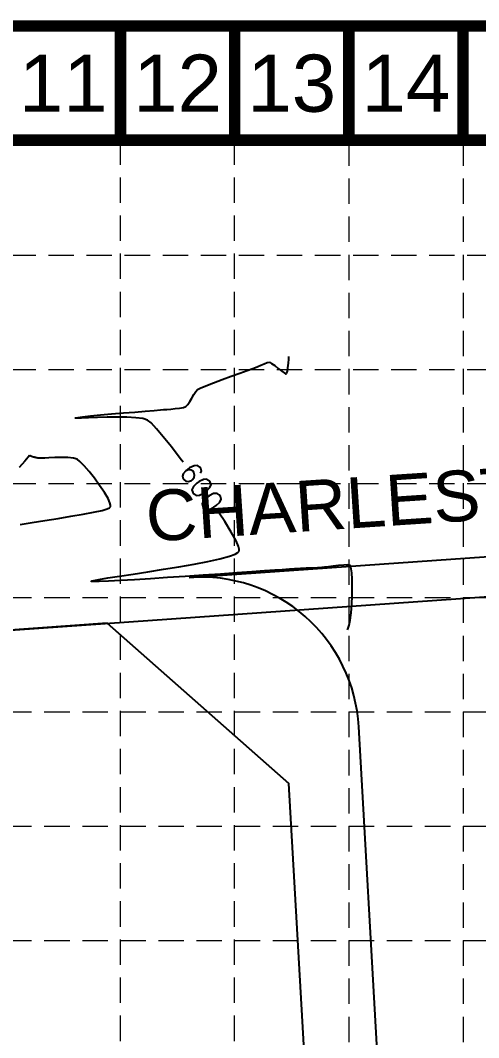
# Model space of a CAD drawing. Header units: inches. Extents: x 2547543 to 2548696, y 7125653 to 7126375.
# Drawn here: x 2547743.8 to 2547816, y 7126215.1 to 7126375.3 of the extents above; entities that cross this region are included whole.
import ezdxf
from ezdxf.enums import TextEntityAlignment as Align

# ---------------------------------------------------------------- set-up
doc = ezdxf.new("R2010")
doc.units = ezdxf.units.IN
doc.header["$MEASUREMENT"] = 0
doc.linetypes.add('HIDDEN', pattern=[0.375, 0.25, -0.125])
for name, color, linetype in [('BASE', 7, 'Continuous'), ('C-ROAD-BACK-N', 1, 'Continuous'), ('GRID', 254, 'HIDDEN'), ('V-AREA', 6, 'Continuous'), ('V-PROP-E', 3, 'Continuous'), ('V-ROAD-IDEN-E', 7, 'Continuous'), ('V-RWAY-N', 4, 'Continuous'), ('V-TOPO-MAJR-E', 6, 'Continuous'), ('V-TOPO-MINR-E', 14, 'Continuous')]:
    doc.layers.add(name, color=color, linetype=linetype)
doc.styles.add('L100', font='simplex', dxfattribs={"height": 4})
doc.styles.get("Standard").update_dxf_attribs({"font": 'ARIAL.TTF'})

msp = doc.modelspace()

# ---------------------------------------------------------------- linework, layer by layer
at = {"layer": 'BASE', "const_width": 1.799999999973807}
for points in [[(2547543.583313602, 7125654.376313475), (2548695.583313586, 7125654.376313475), (2548695.583313586, 7126374.376313465), (2547543.583313602, 7126374.376313465)], [(2547561.543997881, 7125672.371599755), (2548677.633600889, 7125672.340385177), (2548677.610338688, 7126356.384924904), (2547561.770809304, 7126356.405646428)]]:
    msp.add_lwpolyline(points, close=True, dxfattribs=at)
for points in [[(2547759.583313599, 7126356.376313465), (2547759.583313599, 7126374.376313465)], [(2547777.583313599, 7126356.376313465), (2547777.583313599, 7126374.376313465)], [(2547795.583313599, 7126356.376313465), (2547795.583313599, 7126374.376313465)], [(2547813.583313598, 7126356.376313465), (2547813.583313598, 7126374.376313465)]]:
    msp.add_lwpolyline(points, dxfattribs=at)
at = {"layer": 'C-ROAD-BACK-N', "color": 7}
for p, q in [((2547770.392551694, 7126287.55224972), (2547847.273417442, 7126292.923417334)), ((2547810.71058254, 7126027.623331104), (2547797.147262902, 7126264.048680569))]:
    msp.add_line(p, q, dxfattribs=at)
msp.add_arc((2547772.188300653, 7126262.616827413), 24.99999999976336, 3.283362474933029, 94.11910076193159, dxfattribs=at)
at = {"layer": 'GRID', "color": 252, "linetype": 'HIDDEN', "lineweight": 0, "ltscale": 16}
for p, q in [((2547759.52313214, 7126356.547205457), (2547759.52313214, 7125726.296813901)), ((2547777.52313214, 7126356.547205457), (2547777.52313214, 7125726.296813901)), ((2547795.583313599, 7126356.376313465), (2547795.583313599, 7125726.296813901)), ((2547813.583313598, 7126356.376313465), (2547813.583313598, 7125726.296813901)), ((2547562.246074223, 7126338.317165321), (2548678.246074207, 7126338.317165321)), ((2547562.246074223, 7126320.317165322), (2548678.246074207, 7126320.317165322)), ((2547562.246074223, 7126302.317165322), (2548678.246074207, 7126302.317165322)), ((2547561.583313602, 7126284.376313466), (2548677.583313586, 7126284.376313466)), ((2547561.583313602, 7126266.376313466), (2548677.583313586, 7126266.376313466)), ((2547561.583313602, 7126248.376313467), (2548677.583313586, 7126248.376313467)), ((2547561.583313602, 7126230.376313467), (2548677.583313586, 7126230.376313467))]:
    msp.add_line(p, q, dxfattribs=at)
at = {"layer": 'V-AREA', "color": 7}
for p, q in [((2547757.475289223, 7126280.33927297), (2547644.915525241, 7126272.46168951)), ((2547786.142218206, 7126255.091403906), (2547757.475289223, 7126280.33927297)), ((2547788.771788013, 7126209.254766759), (2547786.142218206, 7126255.091403906))]:
    msp.add_line(p, q, dxfattribs=at)
at = {"layer": 'V-PROP-E', "color": 7}
msp.add_line((2547644.915525241, 7126272.461689509), (2547946.900000853, 7126293.596310151), dxfattribs=at)
at = {"layer": 'V-RWAY-N', "color": 7}
for p in [(2547757.475289222, 7126280.339272972), (2547801.319965513, 7125990.524593767)]:
    msp.add_line(p, (2547786.142218206, 7126255.091403905), dxfattribs=at)
at = {"layer": 'V-TOPO-MAJR-E', "color": 35, "extrusion": (0.4238621072042913, -0.9057267325613935, 0), "elevation": -5374591.288696766}
msp.add_lwpolyline([(5328170.906251204, 600), (5328171.438887181, 600)], dxfattribs=at)
at = {"layer": 'V-TOPO-MAJR-E', "color": 35, "extrusion": (0.4032403863060678, -0.915094088524089, 0), "elevation": -5493885.717540936}
msp.add_lwpolyline([(5205080.414874297, 600), (5205080.979222756, 600)], dxfattribs=at)
at = {"layer": 'V-TOPO-MAJR-E', "color": 35, "elevation": 600}
for points in [[(2547782.235313324, 7126321.207964783), (2547782.710819355, 7126321.376108977)], [(2547785.982537788, 7126320.536887242), (2547786.055106978, 7126321.278757093)], [(2547786.055106978, 7126321.278757093), (2547786.102395862, 7126321.941930274)], [(2547777.031915006, 7126319.220269354), (2547778.39823357, 7126319.711752752)], [(2547780.438607162, 7126320.43919153), (2547780.862980608, 7126320.591899949)], [(2547785.588019744, 7126319.629555726), (2547785.687151132, 7126319.605406404)], [(2547785.687151132, 7126319.605406404), (2547785.722108273, 7126319.611775623)], [(2547785.722108273, 7126319.611775623), (2547785.756725601, 7126319.63739094)], [(2547785.756725601, 7126319.63739094), (2547785.819691704, 7126319.744344857)], [(2547774.2312183, 7126318.189891952), (2547775.601296319, 7126318.699107927)], [(2547770.822119566, 7126315.783762801), (2547771.14088072, 7126316.345307657)], [(2547771.14088072, 7126316.345307657), (2547771.447793875, 7126316.828872425)], [(2547771.73263616, 7126317.150151543), (2547772.172047428, 7126317.373790278)], [(2547770.189944741, 7126314.763955084), (2547770.501733283, 7126315.228543424)], [(2547752.861268198, 7126312.75885382), (2547753.576626018, 7126312.849844948)], [(2547759.070398218, 7126312.790662777), (2547757.480100549, 7126312.764515925)], [(2547760.037637836, 7126313.44500404), (2547761.846059046, 7126313.594374371)], [(2547763.500879389, 7126313.729109025), (2547764.886664779, 7126313.841774053)], [(2547764.886664779, 7126313.841774053), (2547765.887981134, 7126313.924935504)], [(2547765.887981134, 7126313.924935504), (2547766.389394365, 7126313.97115943)], [(2547766.389394365, 7126313.97115943), (2547766.881465295, 7126314.016432947)], [(2547766.881465295, 7126314.016432947), (2547767.521340936, 7126314.065426999)], [(2547768.91212359, 7126314.209715664), (2547769.496839225, 7126314.322579759)], [(2547752.425801111, 7126312.657734036), (2547752.43832211, 7126312.671194054)], [(2547752.437689609, 7126312.645029513), (2547752.425801111, 7126312.657734036)], [(2547752.527542783, 7126312.626938599), (2547752.437689609, 7126312.645029513)], [(2547752.43832211, 7126312.671194054), (2547752.538202745, 7126312.70236444)], [(2547752.81489573, 7126312.616001524), (2547752.527542783, 7126312.626938599)], [(2547753.447507959, 7126312.625788549), (2547752.81489573, 7126312.616001524)], [(2547754.563511633, 7126312.664611869), (2547753.447507959, 7126312.625788549)], [(2547755.942757092, 7126312.716676642), (2547754.563511633, 7126312.664611869)], [(2547757.480100549, 7126312.764515925), (2547755.942757092, 7126312.716676642)], [(2547763.858255286, 7126312.328987014), (2547763.107578633, 7126312.564279315)], [(2547764.405636187, 7126311.874840662), (2547763.858255286, 7126312.328987014)], [(2547765.250809286, 7126310.971023055), (2547764.405636187, 7126311.874840662)], [(2547766.337930731, 7126309.690691981), (2547765.250809286, 7126310.971023055)], [(2547767.611156673, 7126308.107005225), (2547766.337930731, 7126309.690691981)], [(2547769.014643257, 7126306.293120576), (2547767.611156673, 7126308.107005225)], [(2547777.795463813, 7126293.295640997), (2547777.043780574, 7126294.6724929)], [(2547778.090270816, 7126291.461701141), (2547778.25174858, 7126291.608638452)], [(2547768.81060004, 7126289.236064891), (2547771.181224281, 7126289.656054874)], [(2547771.181224281, 7126289.656054874), (2547773.366565881, 7126290.080906123)], [(2547785.635104578, 7126288.802954184), (2547785.066611978, 7126288.765025782)], [(2547787.041404324, 7126288.882161438), (2547786.252663823, 7126288.838110078)], [(2547787.937040682, 7126288.931686885), (2547787.041404324, 7126288.882161438)], [(2547788.875287499, 7126288.98326504), (2547787.937040682, 7126288.931686885)], [(2547789.791859376, 7126289.033474525), (2547788.875287499, 7126288.98326504)], [(2547790.622470914, 7126289.078893963), (2547789.791859376, 7126289.033474525)], [(2547793.123342995, 7126289.316126106), (2547792.351183436, 7126289.204982924)], [(2547794.778595121, 7126289.507174194), (2547793.970647682, 7126289.43141908)], [(2547795.319670255, 7126289.50995292), (2547794.778595121, 7126289.507174194)], [(2547795.625588831, 7126289.463626452), (2547795.319670255, 7126289.50995292)], [(2547795.768228657, 7126289.404446996), (2547795.625588831, 7126289.463626452)], [(2547775.338996061, 7126288.082682743), (2547772.602464288, 7126287.894722206)], [(2547782.301443911, 7126288.570465226), (2547780.2722033, 7126288.427275435)], [(2547783.927485946, 7126288.685289069), (2547782.301443911, 7126288.570465226)], [(2547796.093123228, 7126287.261341817), (2547796.029159714, 7126288.286584569)], [(2547755.070711778, 7126286.911910864), (2547754.960372275, 7126286.930324593)], [(2547755.060769949, 7126287.002963859), (2547755.406459824, 7126287.087187)], [(2547755.425015943, 7126286.900648861), (2547755.070711778, 7126286.911910864)], [(2547756.221709604, 7126286.913910577), (2547755.425015943, 7126286.900648861)], [(2547757.678477452, 7126286.971094804), (2547756.221709604, 7126286.913910577)], [(2547759.569221, 7126287.067124909), (2547757.678477452, 7126286.971094804)], [(2547796.113441039, 7126284.679154388), (2547796.122869354, 7126286.029528561)], [(2547796.059881227, 7126283.298228882), (2547796.113441039, 7126284.679154388)], [(2547795.800538892, 7126280.796762222), (2547795.957232862, 7126281.974761632)]]:
    msp.add_lwpolyline(points, dxfattribs=at)
at = {"layer": 'V-TOPO-MAJR-E', "color": 35, "extrusion": (0.1309173344876173, -0.9913932880197734, 0), "elevation": -6731438.259192172}
msp.add_lwpolyline([(3458813.678101447, 600.0000000000009), (3458814.040868594, 600.0000000000009)], dxfattribs=at)
at = {"layer": 'V-TOPO-MAJR-E', "color": 35, "extrusion": (-0.4353463652850493, -0.9002630405793055, 0), "elevation": -7524731.892218325}
msp.add_lwpolyline([(-808743.1958652427, 600.0000000000005), (-808742.8227458675, 600.0000000000005)], dxfattribs=at)
at = {"layer": 'V-TOPO-MAJR-E', "color": 35, "extrusion": (-0.5924687138777408, -0.805593460174582, 0), "elevation": -7250399.761108858}
msp.add_lwpolyline([(-2169644.742169345, 600.0000000000009), (-2169644.133384224, 600.0000000000009)], dxfattribs=at)
at = {"layer": 'V-TOPO-MAJR-E', "color": 35, "extrusion": (-0.6275757285367533, -0.7785555246426317, 0), "elevation": -7147163.842634777}
msp.add_lwpolyline([(-2488714.802453278, 600), (-2488714.082047664, 600)], dxfattribs=at)
at = {"layer": 'V-TOPO-MAJR-E', "color": 35, "extrusion": (0.9966050665004089, -0.08233068337938113, 0), "elevation": 1952421.582546447}
msp.add_lwpolyline([(7311889.523755486, 600.0000000000005), (7311889.910866687, 600.0000000000005)], dxfattribs=at)
at = {"layer": 'V-TOPO-MAJR-E', "color": 35, "extrusion": (0.3422862142907022, -0.9395957362113451, 0), "elevation": -5823790.199135056}
msp.add_lwpolyline([(4833119.741148012, 600), (4833121.263737602, 600)], dxfattribs=at)
at = {"layer": 'V-TOPO-MAJR-E', "color": 35, "extrusion": (-0.3361670206626773, 0.9418023859699971, 0), "elevation": 5855105.834270855}
msp.add_lwpolyline([(-4795137.440168828, 600.0000000000005), (-4795138.690088838, 600.0000000000005)], dxfattribs=at)
at = {"layer": 'V-TOPO-MAJR-E', "color": 35, "extrusion": (0.3353417708067255, -0.9420965432227261, 0), "elevation": -5859304.647750542}
msp.add_lwpolyline([(4790007.143266954, 600.0000000000009), (4790008.059516938, 600.0000000000009)], dxfattribs=at)
at = {"layer": 'V-TOPO-MAJR-E', "color": 35, "extrusion": (0.3994500492367441, -0.9167549608072828, 0), "elevation": -5515378.563765336}
msp.add_lwpolyline([(5182299.856498592, 600.0000000000005), (5182300.263890045, 600.0000000000005)], dxfattribs=at)
at = {"layer": 'V-TOPO-MAJR-E', "color": 35, "extrusion": (-0.6237527871208262, -0.7816216863412897, 0), "elevation": -7159274.262723817}
msp.add_lwpolyline([(-2453658.657341851, 600), (-2453657.957216757, 600)], dxfattribs=at)
at = {"layer": 'V-TOPO-MAJR-E', "color": 35, "extrusion": (0.5829141595216636, 0.8125337424557534, 0), "elevation": 7275515.423795708}
msp.add_lwpolyline([(2083871.55506848, 600), (2083871.097908098, 600)], dxfattribs=at)
at = {"layer": 'V-TOPO-MAJR-E', "color": 35, "extrusion": (-0.4794237110007116, -0.8775835603122396, 0), "elevation": -7475409.773871073}
msp.add_lwpolyline([(-1180632.09650542, 600.0000000000009), (-1180631.855332242, 600.0000000000009)], dxfattribs=at)
at = {"layer": 'V-TOPO-MAJR-E', "color": 35, "extrusion": (0.9604747685126593, -0.2783670581274901, 0), "elevation": 463351.3328791009}
msp.add_lwpolyline([(7553869.950163336, 600), (7553870.237414547, 600)], dxfattribs=at)
at = {"layer": 'V-TOPO-MAJR-E', "color": 35, "extrusion": (0.9873744658395922, -0.1584034854666398, 0), "elevation": 1386784.811986414}
msp.add_lwpolyline([(7439924.59011662, 600), (7439925.113367788, 600)], dxfattribs=at)
at = {"layer": 'V-TOPO-MAJR-E', "color": 35, "extrusion": (0.3810905544540876, -0.9245377165404752, 0), "elevation": -5617617.282438531}
msp.add_lwpolyline([(5071283.705403632, 600), (5071284.651253969, 600)], dxfattribs=at)
at = {"layer": 'V-TOPO-MAJR-E', "color": 35, "extrusion": (0.358975319199767, -0.9333470523901736, 0), "elevation": -5736740.0090296}
msp.add_lwpolyline([(4936128.646499723, 600), (4936129.915798809, 600)], dxfattribs=at)
at = {"layer": 'V-TOPO-MAJR-E', "color": 35, "extrusion": (0.748263513804259, -0.6634016233845856, 0), "elevation": -2821205.73713045}
msp.add_lwpolyline([(7022558.585333858, 600.0000000000009), (7022559.014700134, 600.0000000000009)], dxfattribs=at)
at = {"layer": 'V-TOPO-MAJR-E', "color": 35, "extrusion": (0.3545464943840237, -0.9350383860141782, 0), "elevation": -5760074.698811803}
msp.add_lwpolyline([(4908872.039210015, 600), (4908872.467147086, 600)], dxfattribs=at)
at = {"layer": 'V-TOPO-MAJR-E', "color": 35, "extrusion": (0.7030706356445564, -0.7111200189098599, 0), "elevation": -3276402.682780651}
msp.add_lwpolyline([(6822072.624567581, 600), (6822073.036548572, 600)], dxfattribs=at)
at = {"layer": 'V-TOPO-MAJR-E', "color": 35, "extrusion": (0.8661400629534088, -0.4998013518859919, 0), "elevation": -1355015.88242963}
msp.add_lwpolyline([(7445766.261737984, 600.0000000000009), (7445766.902765227, 600.0000000000009)], dxfattribs=at)
at = {"layer": 'V-TOPO-MAJR-E', "color": 35, "extrusion": (0.1047227222626248, -0.994501458742975, 0), "elevation": -6820320.834430997}
msp.add_lwpolyline([(3280031.529803094, 600.0000000000009), (3280032.805300299, 600.0000000000009)], dxfattribs=at)
at = {"layer": 'V-TOPO-MAJR-E', "color": 35, "extrusion": (0.09388253145431899, -0.9955832814424561, 0), "elevation": -6855648.390233841}
msp.add_lwpolyline([(3205538.431824489, 600), (3205540.015438167, 600)], dxfattribs=at)
at = {"layer": 'V-TOPO-MAJR-E', "color": 35, "extrusion": (0.08801855683931906, -0.9961188351054926, 0), "elevation": -6874404.892317898}
msp.add_lwpolyline([(3165115.95641722, 600), (3165117.732631692, 600)], dxfattribs=at)
at = {"layer": 'V-TOPO-MAJR-E', "color": 35, "extrusion": (0.08448676696117347, -0.9964246013665302, 0), "elevation": -6885582.025078201}
msp.add_lwpolyline([(3140728.10998722, 600.0000000000009), (3140729.963201191, 600.0000000000009)], dxfattribs=at)
at = {"layer": 'V-TOPO-MAJR-E', "color": 35, "extrusion": (-0.008459780706928767, -0.9999642154149271, 0), "elevation": -7147611.261546123}
msp.add_lwpolyline([(2487382.394602166, 600), (2487380.85643903, 600)], dxfattribs=at)
at = {"layer": 'V-TOPO-MAJR-E', "color": 35, "extrusion": (-0.0503705908436732, -0.9987305960958938, 0), "elevation": -7245598.815567122}
msp.add_lwpolyline([(2185571.268625808, 600), (2185569.886096085, 600)], dxfattribs=at)
at = {"layer": 'V-TOPO-MAJR-E', "color": 35, "extrusion": (0.08115096931332806, -0.996701821097718, 0), "elevation": -6896056.393839157}
msp.add_lwpolyline([(3117666.127504562, 600.0000000000009), (3117667.78780086, 600.0000000000009)], dxfattribs=at)
at = {"layer": 'V-TOPO-MAJR-E', "color": 35, "extrusion": (0.08695390368300068, -0.9962123361183035, 0), "elevation": -6877783.651374402}
msp.add_lwpolyline([(3157778.261181347, 600.0000000000009), (3157778.968444885, 600.0000000000009)], dxfattribs=at)
at = {"layer": 'V-TOPO-MAJR-E', "color": 35, "extrusion": (0.1197807171724449, -0.9928003725793293, 0), "elevation": -6769833.815039261}
msp.add_lwpolyline([(3383020.260864072, 600.0000000000009), (3383020.952038261, 600.0000000000009)], dxfattribs=at)
at = {"layer": 'V-TOPO-MAJR-E', "color": 35, "extrusion": (0.1722410616622736, -0.9850548292747227, 0), "elevation": -6580981.140353099}
msp.add_lwpolyline([(3737119.607146144, 600.0000000000009), (3737119.93511312, 600.0000000000009)], dxfattribs=at)
at = {"layer": 'V-TOPO-MAJR-E', "color": 35, "extrusion": (-0.1274789739463517, -0.9918412731892062, 0), "elevation": -7392957.153711528}
msp.add_lwpolyline([(1618521.590689958, 600.0000000000009), (1618520.463193437, 600.0000000000009)], dxfattribs=at)
at = {"layer": 'V-TOPO-MAJR-E', "color": 35, "extrusion": (0.8000565399962306, 0.599924605937496, 0), "elevation": 6313605.757255348}
msp.add_lwpolyline([(4172977.90423633, 600), (4172978.633697794, 600)], dxfattribs=at)
at = {"layer": 'V-TOPO-MAJR-E', "color": 35, "extrusion": (0.8377763176155902, 0.5460135910785203, 0), "elevation": 6025521.072654561}
msp.add_lwpolyline([(4579121.958436947, 600), (4579123.586835496, 600)], dxfattribs=at)
at = {"layer": 'V-TOPO-MAJR-E', "color": 35, "extrusion": (0.8535922070296396, 0.5209417857095638, 0), "elevation": 5887147.302001118}
msp.add_lwpolyline([(4755706.074659891, 600.0000000000009), (4755708.017927999, 600.0000000000009)], dxfattribs=at)
at = {"layer": 'V-TOPO-MAJR-E', "color": 35, "extrusion": (0.9143434484304233, 0.404939573655579, 0), "elevation": 5215262.104220323}
msp.add_lwpolyline([(5484182.603284397, 600), (5484183.532198729, 600)], dxfattribs=at)
at = {"layer": 'V-TOPO-MAJR-E', "color": 35, "extrusion": (0.9620504681548095, 0.2728715755133022, 0), "elevation": 4395653.830148549}
msp.add_lwpolyline([(6160636.256710822, 600), (6160636.740417679, 600)], dxfattribs=at)
at = {"layer": 'V-TOPO-MAJR-E', "color": 35, "extrusion": (0.9990060203054111, 0.04457545730045355, 0), "elevation": 2862903.587614866}
msp.add_lwpolyline([(7005639.988503006, 600), (7005640.208433593, 600)], dxfattribs=at)
at = {"layer": 'V-TOPO-MAJR-E', "color": 35, "extrusion": (0.216743921070726, -0.9762284940928977, 0), "elevation": -6404673.044683084}
msp.add_lwpolyline([(4031789.011755615, 600), (4031790.960048943, 600)], dxfattribs=at)
at = {"layer": 'V-TOPO-MAJR-E', "color": 35, "extrusion": (0.2616911074016952, -0.9651516794301684, 0), "elevation": -6211221.115821776}
msp.add_lwpolyline([(4323876.43269234, 600.0000000000009), (4323878.008131578, 600.0000000000009)], dxfattribs=at)
at = {"layer": 'V-TOPO-MAJR-E', "color": 35, "extrusion": (0.3409125928429463, -0.9400949973492569, 0), "elevation": -5830821.248132966}
msp.add_lwpolyline([(4824594.527124049, 600.0000000000005), (4824595.458820169, 600.0000000000005)], dxfattribs=at)
at = {"layer": 'V-TOPO-MAJR-E', "color": 35, "extrusion": (-0.4734552955224823, 0.8808178490140394, 0), "elevation": 5070705.688087838}
msp.add_lwpolyline([(-5618108.364364352, 600), (-5618108.847216493, 600)], dxfattribs=at)
at = {"layer": 'V-TOPO-MAJR-E', "color": 35, "extrusion": (0.863927458198781, -0.5036162695646295, 0), "elevation": -1387820.806684935}
msp.add_lwpolyline([(7439701.574657835, 600), (7439701.657592697, 600)], dxfattribs=at)
at = {"layer": 'V-TOPO-MAJR-E', "color": 35, "extrusion": (0.971096099962492, -0.2386888448118968, 0), "elevation": 773171.2354417983}
msp.add_lwpolyline([(7528440.315639128, 600), (7528440.39899207, 600)], dxfattribs=at)
at = {"layer": 'V-TOPO-MAJR-E', "color": 35, "extrusion": (0.1565971350088466, -0.987662562471121, 0), "elevation": -6639395.773619084}
msp.add_lwpolyline([(3632287.380807871, 600), (3632289.858325116, 600)], dxfattribs=at)
at = {"layer": 'V-TOPO-MAJR-E', "color": 35, "extrusion": (0.1636409322513146, -0.9865199670011351, 0), "elevation": -6613307.358675867}
msp.add_lwpolyline([(3679574.925630144, 600), (3679577.417041839, 600)], dxfattribs=at)
at = {"layer": 'V-TOPO-MAJR-E', "color": 35, "extrusion": (0.06982728989574528, -0.9975590957862175, 0), "elevation": -6930989.250312239}
msp.add_lwpolyline([(3039175.598783322, 600.0000000000009), (3039174.456869988, 600.0000000000009)], dxfattribs=at)
at = {"layer": 'V-TOPO-MAJR-E', "color": 35, "extrusion": (0.05683514209780607, -0.9983835768995414, 0), "elevation": -6969965.946506635}
msp.add_lwpolyline([(2948691.590853982, 600.0000000000009), (2948690.972294884, 600.0000000000009)], dxfattribs=at)
at = {"layer": 'V-TOPO-MAJR-E', "color": 35, "extrusion": (0.05460664941942556, -0.9985079438037456, 0), "elevation": -6976529.94580213}
msp.add_lwpolyline([(2933132.626461004, 600), (2933131.945078542, 600)], dxfattribs=at)
at = {"layer": 'V-TOPO-MAJR-E', "color": 35, "extrusion": (0.05481934589440945, -0.998496289084596, 0), "elevation": -6975904.984674793}
msp.add_lwpolyline([(2934619.135779829, 600), (2934618.669243628, 600)], dxfattribs=at)
at = {"layer": 'V-TOPO-MAJR-E', "color": 35, "extrusion": (0.1080409822620737, -0.9941464409994367, 0), "elevation": -6809309.062444825}
msp.add_lwpolyline([(3302809.983924568, 600.0000000000009), (3302809.397982668, 600.0000000000009)], dxfattribs=at)
at = {"layer": 'V-TOPO-MAJR-E', "color": 35, "extrusion": (0.1348278138279171, -0.9908690431224424, 0), "elevation": -6717706.098777425}
msp.add_lwpolyline([(3485352.198512022, 600), (3485351.343399338, 600)], dxfattribs=at)
at = {"layer": 'V-TOPO-MAJR-E', "color": 35, "extrusion": (0.6148979851981287, 0.7886066622843622, 0), "elevation": 7186473.786293481}
msp.add_lwpolyline([(2372732.216136881, 600), (2372732.279768208, 600)], dxfattribs=at)
at = {"layer": 'V-TOPO-MAJR-E', "color": 35, "extrusion": (0.8096757105144181, 0.5868775373133412, 0), "elevation": 6245147.54241715}
msp.add_lwpolyline([(4274739.226752911, 600), (4274739.26971204, 600)], dxfattribs=at)
at = {"layer": 'V-TOPO-MAJR-E', "color": 35, "extrusion": (0.9319437512500093, 0.3626028743764463, 0), "elevation": 4958415.410813877}
msp.add_lwpolyline([(5717462.582752733, 600.0000000000009), (5717462.714972654, 600.0000000000009)], dxfattribs=at)
at = {"layer": 'V-TOPO-MAJR-E', "color": 35, "extrusion": (0.9784272969612021, 0.2065914435817604, 0), "elevation": 3965063.422112117}
msp.add_lwpolyline([(6446202.740077774, 600), (6446203.055287867, 600)], dxfattribs=at)
at = {"layer": 'V-TOPO-MAJR-E', "color": 35, "extrusion": (0.9930678468139054, 0.1175425523986691, 0), "elevation": 3367776.431132545}
msp.add_lwpolyline([(6777413.316275066, 600), (6777413.9328704, 600)], dxfattribs=at)
at = {"layer": 'V-TOPO-MAJR-E', "color": 35, "extrusion": (0.1850121884656558, -0.9827362261152016, 0), "elevation": -6531894.674851305}
msp.add_lwpolyline([(3822221.502843939, 600), (3822222.298490973, 600)], dxfattribs=at)
at = {"layer": 'V-TOPO-MAJR-E', "color": 35, "extrusion": (0.1628106672348162, -0.986657329894505, 0), "elevation": -6616401.649765603}
msp.add_lwpolyline([(3673997.897578538, 600.0000000000009), (3673999.339467834, 600.0000000000009)], dxfattribs=at)
at = {"layer": 'V-TOPO-MAJR-E', "color": 35, "extrusion": (0.1538055952864266, -0.9881011278500739, 0), "elevation": -6649633.309638659}
msp.add_lwpolyline([(3613505.055313341, 600), (3613506.903145442, 600)], dxfattribs=at)
at = {"layer": 'V-TOPO-MAJR-E', "color": 35, "extrusion": (0.1513262784534992, -0.9884838680774786, 0), "elevation": -6658677.529492001}
msp.add_lwpolyline([(3596813.707988509, 600), (3596815.863774658, 600)], dxfattribs=at)
at = {"layer": 'V-TOPO-MAJR-E', "color": 35, "extrusion": (0.05709310873993402, -0.9983688581553464, 0), "elevation": -6969203.567963966}
msp.add_lwpolyline([(2950467.939076061, 600), (2950465.694412875, 600)], dxfattribs=at)
at = {"layer": 'V-TOPO-MAJR-E', "color": 35, "extrusion": (0.1525212785689813, -0.9883001869794841, 0), "elevation": -6654323.989705144}
msp.add_lwpolyline([(3604863.803210507, 600), (3604866.16888362, 600)], dxfattribs=at)
at = {"layer": 'V-TOPO-MAJR-E', "color": 35, "extrusion": (0.06112405864514539, -0.9981301766076132, 0), "elevation": -6957232.754479189}
msp.add_lwpolyline([(2978588.054278376, 600.0000000000009), (2978585.542038263, 600.0000000000009)], dxfattribs=at)
at = {"layer": 'V-TOPO-MAJR-E', "color": 35, "extrusion": (0.06389046492475721, -0.9979569171520875, 0), "elevation": -6948949.906605567}
msp.add_lwpolyline([(2997863.531965995, 600), (2997860.836092016, 600)], dxfattribs=at)
at = {"layer": 'V-TOPO-MAJR-E', "color": 35, "extrusion": (0.06589113640094603, -0.9978268177112659, 0), "elevation": -6942925.535802798}
msp.add_lwpolyline([(3011792.224624745, 600), (3011789.429077434, 600)], dxfattribs=at)
at = {"layer": 'V-TOPO-MAJR-E', "color": 35, "extrusion": (0.06738699752110146, -0.9977269128198814, 0), "elevation": -6938402.475020288}
msp.add_lwpolyline([(3022200.43792007, 600), (3022197.626669214, 600)], dxfattribs=at)
at = {"layer": 'V-TOPO-MAJR-E', "color": 35, "extrusion": (0.06938514908330427, -0.9975899463640798, 0), "elevation": -6932335.574451453}
msp.add_lwpolyline([(3036096.215533599, 600), (3036093.624804322, 600)], dxfattribs=at)
at = {"layer": 'V-TOPO-MAJR-E', "color": 35, "extrusion": (0.07000834283135374, -0.9975464059050123, 0), "elevation": -6930437.533315723}
msp.add_lwpolyline([(3040428.696903903, 600), (3040426.342405159, 600)], dxfattribs=at)
at = {"layer": 'V-TOPO-MAJR-E', "color": 35, "extrusion": (0.9997085586257782, 0.02414120565276252, 0), "elevation": 2719090.726245326}
msp.add_lwpolyline([(7062702.264771518, 600), (7062703.49694388, 600)], dxfattribs=at)
at = {"layer": 'V-TOPO-MAJR-E', "color": 35, "extrusion": (0.8258902701427849, -0.563830880391876, 0), "elevation": -1913854.62121731}
msp.add_lwpolyline([(7322033.96208554, 600.0000000000009), (7322033.982922656, 600.0000000000009)], dxfattribs=at)
at = {"layer": 'V-TOPO-MAJR-E', "color": 35, "extrusion": (-0.6343982234809433, -0.7730063997433807, 0), "elevation": -7124956.624273455}
msp.add_lwpolyline([(-2551472.879267675, 600.0000000000009), (-2551472.899191898, 600.0000000000009)], dxfattribs=at)
at = {"layer": 'V-TOPO-MAJR-E', "color": 35, "extrusion": (-0.3803380927857093, 0.924847519959982, 0), "elevation": 5621720.5605158}
msp.add_lwpolyline([(-5066683.244263746, 600.0000000000009), (-5066683.356769444, 600.0000000000009)], dxfattribs=at)
at = {"layer": 'V-TOPO-MAJR-E', "color": 35, "extrusion": (0.9970057114131387, -0.07732794714449212, 0), "elevation": 1989106.364995354}
msp.add_lwpolyline([(7301959.661093699, 600.0000000000009), (7301960.988535696, 600.0000000000009)], dxfattribs=at)
at = {"layer": 'V-TOPO-MAJR-E', "color": 35, "extrusion": (0.9776030040769553, -0.210457516899997, 0), "elevation": 990953.4671627625}
msp.add_lwpolyline([(7502875.496204095, 600), (7502876.292560322, 600)], dxfattribs=at)
at = {"layer": 'V-TOPO-MAJR-E', "color": 35, "extrusion": (0.8995054526998122, -0.4369095336145757, 0), "elevation": -821783.5512939417}
msp.add_lwpolyline([(7523283.194592563, 600.0000000000009), (7523283.456570331, 600.0000000000009)], dxfattribs=at)
at = {"layer": 'V-TOPO-MAJR-E', "color": 35, "extrusion": (0.9492407253911558, -0.3145505448395735, 0), "elevation": 176896.1123427548}
msp.add_lwpolyline([(7565965.235085354, 600), (7565965.718337599, 600)], dxfattribs=at)
at = {"layer": 'V-TOPO-MINR-E', "color": 35, "extrusion": (0.7562813454769824, -0.6542465334134566, 0), "elevation": -2735549.281148266}
msp.add_lwpolyline([(7056346.040037334, 601), (7056345.184112674, 601)], dxfattribs=at)
at = {"layer": 'V-TOPO-MINR-E', "color": 35, "elevation": 601}
for points in [[(2547745.246888374, 7126306.744436455), (2547745.044294795, 7126306.511483537)], [(2547745.317929994, 7126306.714748071), (2547745.246888374, 7126306.744436455)], [(2547745.390515604, 7126306.67803168), (2547745.317929994, 7126306.714748071)], [(2547745.762087229, 7126306.534655109), (2547745.687372433, 7126306.560033961)], [(2547745.836729982, 7126306.509766649), (2547745.762087229, 7126306.534655109)], [(2547745.911622816, 7126306.487301596), (2547745.836729982, 7126306.509766649)], [(2547745.986427437, 7126306.465317871), (2547745.911622816, 7126306.487301596)], [(2547746.0613937, 7126306.445761192), (2547745.986427437, 7126306.465317871)], [(2547746.21119184, 7126306.410018753), (2547746.136256188, 7126306.426676265)], [(2547746.286008777, 7126306.393822941), (2547746.21119184, 7126306.410018753)], [(2547746.360810481, 7126306.380051642), (2547746.286008777, 7126306.393822941)], [(2547746.435479161, 7126306.366731552), (2547746.360810481, 7126306.380051642)], [(2547746.510044418, 7126306.355829802), (2547746.435479161, 7126306.366731552)], [(2547748.304249975, 7126306.386729727), (2547747.652450332, 7126306.346903709)], [(2547750.262308538, 7126306.447467609), (2547749.220249351, 7126306.427284887)], [(2547751.292287617, 7126306.426176311), (2547750.262308538, 7126306.447467609)], [(2547746.658690261, 7126306.337315849), (2547746.584462981, 7126306.345368375)], [(2547746.732757819, 7126306.329692397), (2547746.658690261, 7126306.337315849)], [(2547746.806546689, 7126306.32446515), (2547746.732757819, 7126306.329692397)], [(2547746.880163461, 7126306.319655408), (2547746.806546689, 7126306.32446515)], [(2547746.953414714, 7126306.317225934), (2547746.880163461, 7126306.319655408)], [(2547747.02648214, 7126306.31520211), (2547746.953414714, 7126306.317225934)], [(2547747.171518794, 7126306.31627023), (2547747.099137595, 7126306.315541208)], [(2547747.22625063, 7126306.318609589), (2547747.171518794, 7126306.31627023)], [(2547747.402990344, 7126306.328908416), (2547747.31452985, 7126306.322722769)], [(2547747.652450332, 7126306.346903709), (2547747.402990344, 7126306.328908416)], [(2547753.203764123, 7126305.81778097), (2547752.763445758, 7126306.174765331)], [(2547753.851636135, 7126305.140746513), (2547753.203764123, 7126305.81778097)], [(2547754.633506278, 7126304.229567994), (2547753.851636135, 7126305.140746513)], [(2547757.629857901, 7126299.96153392), (2547757.047550365, 7126300.950228375)], [(2547757.477333971, 7126298.333094817), (2547757.849682963, 7126298.498186305)], [(2547757.849682963, 7126298.498186305), (2547757.986742403, 7126298.604368168)], [(2547757.986742403, 7126298.604368168), (2547758.019579152, 7126298.656209324)], [(2547758.019579152, 7126298.656209324), (2547758.039457982, 7126298.731985711)], [(2547758.039457982, 7126298.731985711), (2547758.035862564, 7126298.924853272)], [(2547755.356260661, 7126297.803152905), (2547756.702357706, 7126298.103315797)]]:
    msp.add_lwpolyline(points, dxfattribs=at)
at = {"layer": 'V-TOPO-MINR-E', "color": 35, "extrusion": (-0.3884152097365755, -0.9214844680434349, 0), "elevation": -7556363.978532912}
msp.add_lwpolyline([(-420258.0169325238, 601), (-420258.0971054486, 601)], dxfattribs=at)
at = {"layer": 'V-TOPO-MINR-E', "color": 35, "extrusion": (0.3831643947999518, 0.9236801646444437, 0), "elevation": 7558633.445876084}
msp.add_lwpolyline([(377244.9431926897, 601), (377245.023491662, 601)], dxfattribs=at)
at = {"layer": 'V-TOPO-MINR-E', "color": 35, "extrusion": (-0.3553298293330705, -0.9347409867905285, 0), "elevation": -7566540.865929373}
msp.add_lwpolyline([(-150707.0552454144, 601), (-150707.1348735872, 601)], dxfattribs=at)
at = {"layer": 'V-TOPO-MINR-E', "color": 35, "extrusion": (0.3500654110740591, 0.9367252574632278, 0), "elevation": 7567268.988571898}
msp.add_lwpolyline([(108135.7004232816, 601.0000000000009), (108135.7798237656, 601.0000000000009)], dxfattribs=at)
at = {"layer": 'V-TOPO-MINR-E', "color": 35, "extrusion": (-0.2470320446559918, -0.9690073110730797, 0), "elevation": -7534817.965700145}
msp.add_lwpolyline([(708358.5853634644, 601), (708358.5081065779, 601)], dxfattribs=at)
at = {"layer": 'V-TOPO-MINR-E', "color": 35, "extrusion": (0.04423089322462234, -0.9990213351498317, 0), "elevation": -7006642.937949017}
msp.add_lwpolyline([(2860458.726311629, 601.0000000000009), (2860457.809414918, 601.0000000000009)], dxfattribs=at)
at = {"layer": 'V-TOPO-MINR-E', "color": 35, "extrusion": (-0.09489916432023833, -0.995486890225743, 0), "elevation": -7335924.091523887}
msp.add_lwpolyline([(1859973.370241438, 601), (1859972.486493942, 601)], dxfattribs=at)
at = {"layer": 'V-TOPO-MINR-E', "color": 35, "extrusion": (0.7556440766754778, -0.6549824649448751, 0), "elevation": -2742417.352410293}
msp.add_lwpolyline([(7053678.777215462, 601), (7053677.472087946, 601)], dxfattribs=at)
at = {"layer": 'V-TOPO-MINR-E', "color": 35, "extrusion": (-0.1392067721519467, -0.9902633359804027, 0), "elevation": -7411583.473067038}
msp.add_lwpolyline([(1530909.928258321, 601), (1530909.853108046, 601)], dxfattribs=at)
at = {"layer": 'V-TOPO-MINR-E', "color": 35, "extrusion": (0.004667159272869064, -0.9999891087528512, 0), "elevation": -7114337.959679208}
msp.add_lwpolyline([(2580978.95759615, 601.0000000000005), (2580978.884939903, 601.0000000000005)], dxfattribs=at)
at = {"layer": 'V-TOPO-MINR-E', "color": 35, "extrusion": (0.04598522493258844, -0.9989421199888908, 0), "elevation": -7001608.812331582}
msp.add_lwpolyline([(2872756.872109293, 601.0000000000009), (2872756.81438641, 601.0000000000009)], dxfattribs=at)
at = {"layer": 'V-TOPO-MINR-E', "color": 35, "extrusion": (0.04719114195546459, -0.9988858774259147, 0), "elevation": -6998135.638779864}
msp.add_lwpolyline([(2881207.340114045, 601.0000000000009), (2881207.314375272, 601.0000000000009)], dxfattribs=at)
at = {"layer": 'V-TOPO-MINR-E', "color": 35, "extrusion": (0.04968861205755516, -0.9987647580045032, 0), "elevation": -6990909.581947816}
msp.add_lwpolyline([(2898696.500326103, 601), (2898696.495412727, 601)], dxfattribs=at)
at = {"layer": 'V-TOPO-MINR-E', "color": 35, "extrusion": (-0.2725739664269764, -0.9621348308975544, 0), "elevation": -7550918.462589738}
msp.add_lwpolyline([(508836.1341978216, 601), (508835.5195239985, 601)], dxfattribs=at)
at = {"layer": 'V-TOPO-MINR-E', "color": 35, "extrusion": (0.7827467971979154, 0.6223403019863052, 0), "elevation": 6429233.105698817}
msp.add_lwpolyline([(3992520.070088911, 601), (3992521.423549002, 601)], dxfattribs=at)
at = {"layer": 'V-TOPO-MINR-E', "color": 35, "extrusion": (0.804148256943472, 0.5944287853517659, 0), "elevation": 6284852.862479629}
msp.add_lwpolyline([(4216143.68491119, 601), (4216145.079863601, 601)], dxfattribs=at)
at = {"layer": 'V-TOPO-MINR-E', "color": 35, "extrusion": (0.8284063808918569, 0.5601275462764311, 0), "elevation": 6102215.660431743}
msp.add_lwpolyline([(4476404.275772018, 601.0000000000005), (4476405.60141912, 601.0000000000005)], dxfattribs=at)
at = {"layer": 'V-TOPO-MINR-E', "color": 35, "extrusion": (0.9084741080457664, 0.4179411382126068, 0), "elevation": 5292945.757469896}
msp.add_lwpolyline([(5409245.557178541, 601.0000000000009), (5409246.277508443, 601.0000000000009)], dxfattribs=at)
at = {"layer": 'V-TOPO-MINR-E', "color": 35, "extrusion": (0.9643199202247731, 0.2647396673294111, 0), "elevation": 4343467.832550608}
msp.add_lwpolyline([(6197539.395862304, 601), (6197539.792286327, 601)], dxfattribs=at)
at = {"layer": 'V-TOPO-MINR-E', "color": 35, "extrusion": (0.1537849231594361, -0.988104345405305, 0), "elevation": -6649719.387172966}
msp.add_lwpolyline([(3613357.502371242, 601), (3613359.601258069, 601)], dxfattribs=at)
at = {"layer": 'V-TOPO-MINR-E', "color": 35, "extrusion": (0.1562782937909255, -0.9877130630349066, 0), "elevation": -6640578.508474588}
msp.add_lwpolyline([(3630131.210980302, 601.0000000000009), (3630133.274612505, 601.0000000000009)], dxfattribs=at)
at = {"layer": 'V-TOPO-MINR-E', "color": 35, "extrusion": (0.1649653917644632, -0.986299355936116, 0), "elevation": -6608371.442275233}
msp.add_lwpolyline([(3688438.341572853, 601.0000000000005), (3688440.273128298, 601.0000000000005)], dxfattribs=at)
at = {"layer": 'V-TOPO-MINR-E', "color": 35, "extrusion": (0.182728540638373, -0.9831634047482496, 0), "elevation": -6540767.593244671}
msp.add_lwpolyline([(3807036.125212607, 601), (3807037.828251397, 601)], dxfattribs=at)
at = {"layer": 'V-TOPO-MINR-E', "color": 35, "extrusion": (0.2842662223072838, -0.9587453858325191, 0), "elevation": -6108064.251483764}
msp.add_lwpolyline([(4468415.823474468, 601), (4468416.6317978, 601)], dxfattribs=at)
at = {"layer": 'V-TOPO-MINR-E', "color": 35, "extrusion": (0.1663727010174582, -0.9860629413765409, 0), "elevation": -6603101.274819246}
msp.add_lwpolyline([(3697856.841777221, 601), (3697858.720540606, 601)], dxfattribs=at)
at = {"layer": 'V-TOPO-MINR-E', "color": 35, "extrusion": (0.1568155358387957, -0.9876279095487285, 0), "elevation": -6638602.927606242}
msp.add_lwpolyline([(3633738.671420328, 601), (3633740.708645073, 601)], dxfattribs=at)

# ---------------------------------------------------------------- texts
at = {"layer": 'BASE'}
for s, p in [('11', (2547750.583313599, 7126365.376313465)), ('12', (2547768.583313599, 7126365.376313465)), ('13', (2547786.583313599, 7126365.376313465)), ('14', (2547804.583313599, 7126365.376313465))]:
    msp.add_text(s, height=8.999999999869033, dxfattribs=at).set_placement(p, align=Align.MIDDLE_CENTER)
at = {"layer": 'V-ROAD-IDEN-E'}
msp.add_text('CHARLESTON STREET', height=7.999999999999997, rotation=3.766267204222778, dxfattribs=at).set_placement((2547763.848687311, 7126293.155976297))
at = {"layer": 'V-TOPO-MAJR-E', "color": 35, "insert": (2547771.290735981, 7126306.028812314, 600), "char_height": 3.2, "width": 12.03809523809524, "attachment_point": 1, "rotation": 305.23949069121244, "style": 'L100'}
msp.add_mtext('\\Fsimplex.shx;\\W1.0000000000;\\T1.0000000000;\\o\\l600', dxfattribs=at)

doc.saveas('drawing.dxf')
